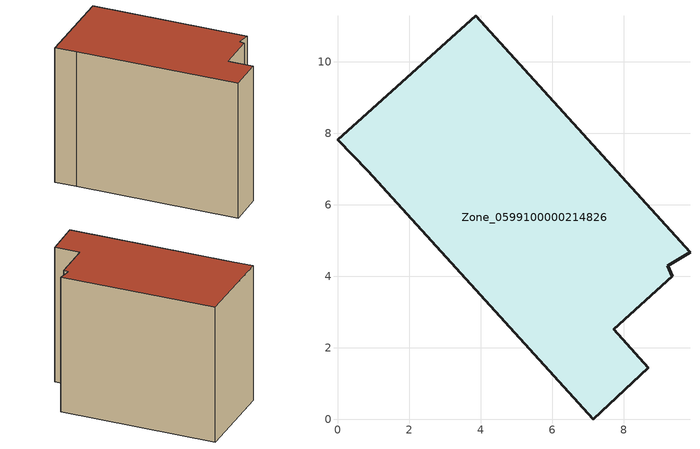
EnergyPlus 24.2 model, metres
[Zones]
Zone_0599100000214826
 floor ground (C_G): 0.85,6.95 0,7.81 3.86,11.29 9.85,4.67 9.23,4.29 9.36,4 7.72,2.52 8.69,1.45 7.15,0 z0
 wall outside (C_F): 8.69,1.45 7.72,2.52 9.36,4 9.23,4.29 9.85,4.67 3.86,11.29 0,7.81 0.85,6.95 7.15,0 8.69,1.45 z0:8.12
 roof outside (C_R): 9.23,4.29 9.85,4.67 3.86,11.29 0,7.81 0.85,6.95 7.15,0 8.69,1.45 7.72,2.52 9.36,4 z8.12
[BUILDING]
Pand.0599100000214826: North Axis=0; Terrain=City; Loads Convergence Tolerance Value=0.04; Temperature Convergence Tolerance Value=0.4; Solar Distribution=FullExterior; Maximum Number of Warmup Days=25; Minimum Number of Warmup Days=1
[Site:Location]
Rotterdam.The.Hague.AP_ZH_NLD Design_Conditions: Latitude=51.96; Longitude=4.45; Time Zone=1; Elevation=-4.5
[SITE:GROUNDTEMPERATURE:BUILDINGSURFACE]
18, 18, 18, 18, 18, 18, 18, 18, 18, 18, 18, 18
[MATERIAL] Thermal Absorptance=0.9; Solar Absorptance=0.7; Visible Absorptance=0.7
Name | Roughness | Thickness | Conductivity | Density | Specific Heat
G.TI.1946 | MediumSmooth | 0.15 | 1 | 540 | 1210
F.TI.1946 | Rough | 0.3 | 0.857143 | 1920 | 840
R.TI.1946 | MediumRough | 0.2 | 0.1 | 1500 | 1000
[CONSTRUCTION]
C_G: G.TI.1946
C_F: F.TI.1946
C_R: R.TI.1946
[ZONE]
Zone_0599100000214826: Type=1; Multiplier=1; Ceiling Height=Autocalculate; Volume=Autocalculate; Floor Area=autocalculate; Part of Total Floor Area=Yes
[ZONEINFILTRATION:DESIGNFLOWRATE]
Infil_Zone_0599100000214826: Zone or ZoneList or Space or SpaceList=Zone_0599100000214826; Schedule=AlwaysOn; Design Flow Rate Calculation Method=Flow/Area; Flow Rate per Floor Area=0.003; Constant Term Coefficient=1; Temperature Term Coefficient=0; Velocity Term Coefficient=0; Velocity Squared Term Coefficient=0
[HVACTEMPLATE:ZONE:IDEALLOADSAIRSYSTEM]
Zone_0599100000214826: Maximum Heating Supply Air Temperature=50; Minimum Cooling Supply Air Temperature=13; Maximum Heating Supply Air Humidity Ratio=0.0156; Minimum Cooling Supply Air Humidity Ratio=0.0077; Heating Limit=NoLimit; Cooling Limit=NoLimit; Dehumidification Control Type=ConstantSensibleHeatRatio; Cooling Sensible Heat Ratio=0.7; Dehumidification Setpoint=60; Humidification Control Type=None; Humidification Setpoint=30; Outdoor Air Method=None; Outdoor Air Flow Rate per Person=0.00944; Outdoor Air Flow Rate per Zone Floor Area=0; Outdoor Air Flow Rate per Zone=0; Demand Controlled Ventilation Type=None; Outdoor Air Economizer Type=NoEconomizer; Heat Recovery Type=None; Sensible Heat Recovery Effectiveness=0.7; Latent Heat Recovery Effectiveness=0.65
[ZONECONTROL:THERMOSTAT]
ThermostatControl_Zone_0599100000214826: Zone or ZoneList=Zone_0599100000214826; Control Type Schedule=DualSetpointControlType; Control 1=Thermostat_Zone_0599100000214826; Temperature Difference Between Cutout And Setpoint=0
[THERMOSTATSETPOINT:DUALSETPOINT]
Thermostat_Zone_0599100000214826: Heating Setpoint Temperature Schedule=HeatingSetpoint_Zone_0599100000214826; Cooling Setpoint Temperature Schedule=CoolingSetpoint_Zone_0599100000214826
[SCHEDULE:COMPACT]
HeatingSetpoint_Zone_0599100000214826: Through: 12/31, For: AllDays, Until: 24:00, 21
CoolingSetpoint_Zone_0599100000214826: Through: 12/31, For: AllDays, Until: 24:00, 24
DualSetpointControlType: Through: 12/31, For: AllDays, Until: 24:00, 4
AlwaysOn: Through: 12/31, For: AllDays, Until: 24:00, 1
